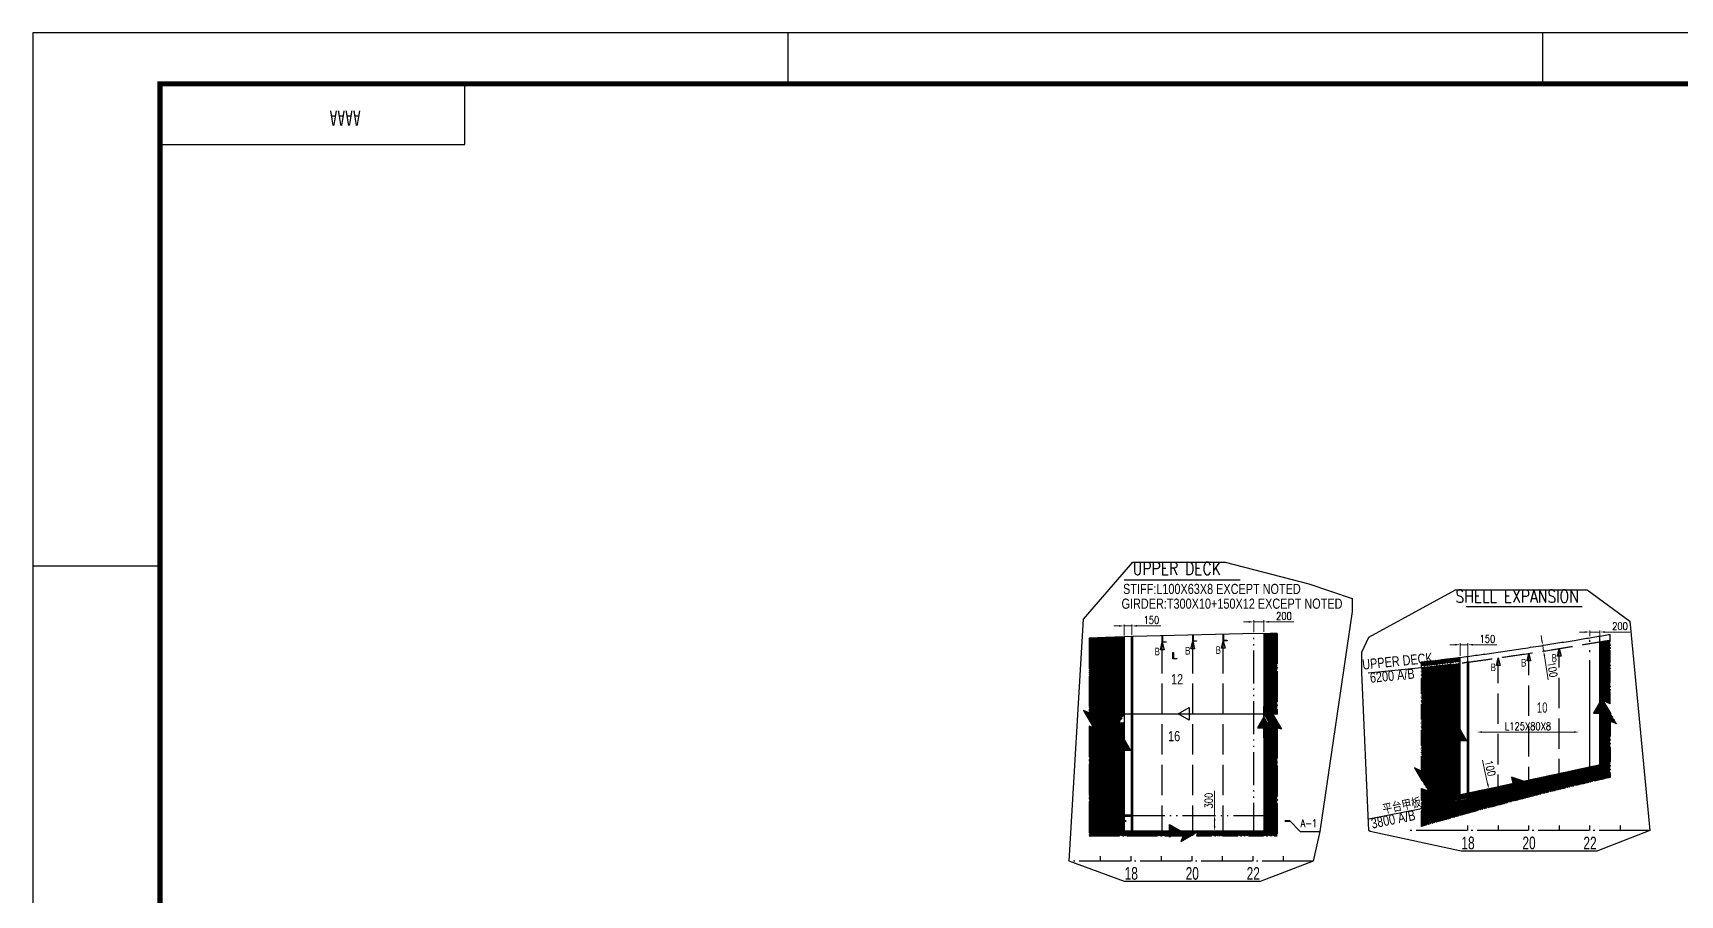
# Model space of a CAD drawing. Extents: x 182356 to 504889, y -345745 to -157964.
# Drawn here: x 236047 to 268455, y -283879 to -266904 of the extents above; entities that cross this region are included whole.
import ezdxf
from ezdxf.enums import TextEntityAlignment as Align

# ---------------------------------------------------------------- set-up
doc = ezdxf.new("R2010")
doc.units = 0
doc.header["$LTSCALE"] = 100
doc.header["$MEASUREMENT"] = 0
doc.header["$PDMODE"] = 35
for name, pattern in [('CEN10', [12, 10, -0.85, 0.3, -0.85]), ('CEN6', [7.45, 6, -0.6, 0.25, -0.6]), ('DA4', [5.25, 4, -1.25]), ('DA5X4', [9, 5, -4]), ('DA7', [9, 7, -2]), ('DASHED', [8, 6, -2]), ('DAW035', [5.25, 4.2, -1.05]), ('DOUBLEDOT', [10, 6.5, -1, 0.25, -1, 0.25, -1]), ('ph3', [5.09, 3, -0.6, 0.145, -0.6, 0.145, -0.6]), ('PH30', [37, 30, -2, 0.5, -2, 0.5, -2])]:
    doc.linetypes.add(name, pattern=pattern)
doc.layers.get('0').update_dxf_attribs({"linetype": 'CONTINUOUS'})
doc.layers.get('Defpoints').update_dxf_attribs({"linetype": 'CONTINUOUS'})
for name, color, linetype in [('100-TX1', 7, 'CONTINUOUS'), ('200-CO0-ShellPlate', 4, 'CONTINUOUS'), ('200-CO1', 3, 'CONTINUOUS'), ('200-CO3', 7, 'CONTINUOUS'), ('200-DO3', 2, 'DAW035'), ('Block Seam', 6, 'CONTINUOUS'), ('Girder_Invisible', 3, 'DOUBLEDOT'), ('jg0', 7, 'CONTINUOUS'), ('Plate_Invisible', 3, 'DASHED'), ('Qblue', 5, 'DA4'), ('Qcyan', 4, 'CEN10'), ('Qpurple', 6, 'CONTINUOUS'), ('Qred', 1, 'CONTINUOUS'), ('Seam', 30, 'CONTINUOUS'), ('SPLIT', 1, 'Continuous'), ('ST', 7, 'CONTINUOUS'), ('Stiffener_Invisible', 2, 'DASHED'), ('TEXT', 7, 'CONTINUOUS')]:
    doc.layers.add(name, color=color, linetype=linetype)
doc.styles.add('ASHLEY', font='', dxfattribs={"width": 0.75})
doc.styles.add('JNRD_E1', font='romans.shx', dxfattribs={"width": 0.8})
doc.styles.add('ST', font='short.shx', dxfattribs={"width": 0.8, "height": 150, "bigfont": 'js64f.shx'})
doc.styles.get('ASHLEY').set_extended_font_data('仿宋_GB2312')
doc.dimstyles.new('Jnrd_D150', dxfattribs={"dimtxt": 150, "dimasz": 100, "dimexe": 30, "dimexo": 30, "dimgap": 40, "dimtad": 1, "dimdec": 0, "dimrnd": 0.5, "dimtxsty": 'JNRD_E1', "dimcen": 0, "dimclrd": 1, "dimclre": 1, "dimclrt": 2, "dimazin": 3, "dimtfac": 1, "dimtdec": 0, "dimtmove": 0, "dimatfit": 3, "dimfxl": 120, "dimlwd": 5, "dimlwe": 5})
pattern_1 = [(45, (551568.064, -242049.134), (-14.1421356, 14.1421356), []), (45, (551569.064, -242049.134), (-14.1421356, 14.1421356), [])]

# ---------------------------------------------------------------- blocks, each defined once
blk = doc.blocks.new('PAGE1')
for p, q in [((14850, 0), (14850, -1000)), ((29700, 0), (29700, -1000)), ((8500, -2200), (8500, -1000)), ((2500, -2200), (8500, -2200)), ((2500, -10500), (0, -10500))]:
    blk.add_line(p, q)
blk.add_lwpolyline([(0, -42000), (59400, -42000), (59400, 0), (0, 0)], close=True)
at = {"const_width": 100}
blk.add_lwpolyline([(2500, -41000), (58400, -41000), (58400, -1000), (2500, -1000)], close=True, dxfattribs=at)
blk = doc.blocks.new('*D203')
at = {"layer": 'Defpoints', "color": 0, "lineweight": -2, "ltscale": 0.2}
for p in [(257667, -278579), (257517, -278796), (257667, -278791)]:
    blk.add_point(p, dxfattribs=at)
at = {"layer": 'Seam', "color": 1, "lineweight": 5}
for p, q in [((257417, -278579), (257317, -278579)), ((257517, -278766), (257517, -278549)), ((257517, -278579), (257667, -278579)), ((257667, -278761), (257667, -278549)), ((257767, -278579), (258238, -278579))]:
    blk.add_line(p, q, dxfattribs=at)
at = {"layer": 'Seam', "color": 1, "lineweight": -2, "ltscale": 0.2}
for points in [[(257417, -278596), (257417, -278562), (257517, -278579)], [(257767, -278562), (257767, -278596), (257667, -278579)]]:
    blk.add_solid(points, dxfattribs=at)
at = {"layer": 'Seam', "color": 2, "ltscale": 0.2, "insert": (258053, -278464), "char_height": 150, "attachment_point": 5, "style": 'JNRD_E1'}
blk.add_mtext('\\A1;150', dxfattribs=at)
blk = doc.blocks.new('*D204')
at = {"layer": 'Defpoints', "color": 0, "lineweight": -2, "ltscale": 0.2}
for p in [(260267, -278499), (260067, -278734), (260267, -278727)]:
    blk.add_point(p, dxfattribs=at)
at = {"layer": 'Seam', "color": 1, "lineweight": 5}
for p, q in [((259967, -278499), (259867, -278499)), ((260067, -278704), (260067, -278469)), ((260067, -278499), (260267, -278499)), ((260267, -278697), (260267, -278469)), ((260367, -278499), (260856, -278499))]:
    blk.add_line(p, q, dxfattribs=at)
at = {"layer": 'Seam', "color": 1, "lineweight": -2, "ltscale": 0.2}
for points in [[(259967, -278516), (259967, -278482), (260067, -278499)], [(260367, -278482), (260367, -278516), (260267, -278499)]]:
    blk.add_solid(points, dxfattribs=at)
at = {"layer": 'Seam', "color": 2, "ltscale": 0.2, "insert": (260661, -278384), "char_height": 150, "attachment_point": 5, "style": 'JNRD_E1'}
blk.add_mtext('\\A1;200', dxfattribs=at)
blk = doc.blocks.new('*D205')
at = {"layer": 'Defpoints', "color": 0, "lineweight": -2, "ltscale": 0.2}
for p in [(259297, -282313), (259297, -282313), (259297, -282613)]:
    blk.add_point(p, dxfattribs=at)
at = {"layer": 'Seam', "color": 1, "lineweight": 5}
for p, q in [((259297, -282313), (259297, -281824)), ((259267, -282313), (259267, -282313)), ((259297, -282513), (259297, -282413)), ((259267, -282613), (259267, -282613))]:
    blk.add_line(p, q, dxfattribs=at)
at = {"layer": 'Seam', "color": 1, "lineweight": -2, "ltscale": 0.2}
for points in [[(259314, -282413), (259281, -282413), (259297, -282313)], [(259281, -282513), (259314, -282513), (259297, -282613)]]:
    blk.add_solid(points, dxfattribs=at)
at = {"layer": 'Seam', "color": 2, "ltscale": 0.2, "insert": (259182, -282019), "char_height": 150, "attachment_point": 5, "rotation": 90, "style": 'JNRD_E1'}
blk.add_mtext('\\A1;300', dxfattribs=at)
blk = doc.blocks.new('block')
at = {"layer": 'Block Seam'}
blk.add_hatch(color=256, dxfattribs=at).paths.add_polyline_path([(-535741, 650516), (-535616, 650733), (-535491, 650516)])
blk.add_line((-535616, 650316), (-535616, 650933), dxfattribs=at)
blk.add_lwpolyline([(-535616, 650733), (-535741, 650516), (-535491, 650516), (-535616, 650733)], dxfattribs=at)
blk = doc.blocks.new('*D206')
at = {"layer": 'Defpoints', "color": 0, "lineweight": -2, "ltscale": 0.2}
for p in [(264278, -278949), (264128, -279198), (264278, -279198)]:
    blk.add_point(p, dxfattribs=at)
at = {"layer": 'Seam', "color": 1, "lineweight": 5}
for p, q in [((264028, -278949), (263928, -278949)), ((264128, -279168), (264128, -278919)), ((264128, -278949), (264278, -278949)), ((264278, -279168), (264278, -278919)), ((264378, -278949), (264850, -278949))]:
    blk.add_line(p, q, dxfattribs=at)
at = {"layer": 'Seam', "color": 1, "lineweight": -2, "ltscale": 0.2}
for points in [[(264028, -278966), (264028, -278932), (264128, -278949)], [(264378, -278932), (264378, -278966), (264278, -278949)]]:
    blk.add_solid(points, dxfattribs=at)
at = {"layer": 'Seam', "color": 2, "ltscale": 0.2, "insert": (264664, -278834), "char_height": 150, "attachment_point": 5, "style": 'JNRD_E1'}
blk.add_mtext('\\A1;150', dxfattribs=at)
blk = doc.blocks.new('*D207')
at = {"layer": 'Defpoints', "color": 0, "lineweight": -2, "ltscale": 0.2}
for p in [(266878, -278699), (266678, -278812), (266878, -278812)]:
    blk.add_point(p, dxfattribs=at)
at = {"layer": 'Seam', "color": 1, "lineweight": 5}
for p, q in [((266578, -278699), (266478, -278699)), ((266678, -278782), (266678, -278669)), ((266678, -278699), (266878, -278699)), ((266878, -278782), (266878, -278669)), ((266978, -278699), (267467, -278699))]:
    blk.add_line(p, q, dxfattribs=at)
at = {"layer": 'Seam', "color": 1, "lineweight": -2, "ltscale": 0.2}
for points in [[(266578, -278716), (266578, -278682), (266678, -278699)], [(266978, -278682), (266978, -278716), (266878, -278699)]]:
    blk.add_solid(points, dxfattribs=at)
at = {"layer": 'Seam', "color": 2, "ltscale": 0.2, "insert": (267273, -278584), "char_height": 150, "attachment_point": 5, "style": 'JNRD_E1'}
blk.add_mtext('\\A1;200', dxfattribs=at)
blk = doc.blocks.new('*D208')
at = {"layer": 'Defpoints', "color": 0, "lineweight": -2, "ltscale": 0.2}
for p in [(265736, -278966), (265754, -279077), (265771, -279074)]:
    blk.add_point(p, dxfattribs=at)
at = {"layer": 'Seam', "color": 1, "lineweight": 5}
for p, q in [((265738, -278864), (265722, -278765)), ((265753, -278963), (265771, -279074)), ((265766, -278961), (265783, -278958)), ((265783, -279072), (265801, -279069)), ((265787, -279173), (265860, -279638))]:
    blk.add_line(p, q, dxfattribs=at)
at = {"layer": 'Seam', "color": 1, "lineweight": -2, "ltscale": 0.2}
for points in [[(265721, -278867), (265754, -278862), (265753, -278963)], [(265803, -279170), (265770, -279175), (265771, -279074)]]:
    blk.add_solid(points, dxfattribs=at)
at = {"layer": 'Seam', "color": 2, "ltscale": 0.2, "insert": (265945, -279437), "char_height": 150, "attachment_point": 5, "rotation": 278.9761, "style": 'JNRD_E1'}
blk.add_mtext('\\A1;100', dxfattribs=at)
blk = doc.blocks.new('*D209')
at = {"layer": 'Defpoints', "color": 0, "lineweight": -2, "ltscale": 0.2}
for p in [(264690, -281784), (264723, -281776), (264744, -281874)]:
    blk.add_point(p, dxfattribs=at)
at = {"layer": 'Seam', "color": 1, "lineweight": 5}
for p, q in [((264669, -281686), (264570, -281225)), ((264694, -281783), (264660, -281790)), ((264715, -281880), (264681, -281888)), ((264711, -281881), (264690, -281784)), ((264731, -281979), (264752, -282077))]:
    blk.add_line(p, q, dxfattribs=at)
at = {"layer": 'Seam', "color": 1, "lineweight": -2, "ltscale": 0.2}
for points in [[(264652, -281689), (264685, -281682), (264690, -281784)], [(264748, -281976), (264715, -281983), (264711, -281881)]]:
    blk.add_solid(points, dxfattribs=at)
at = {"layer": 'Seam', "color": 2, "ltscale": 0.2, "insert": (264721, -281382), "char_height": 150, "attachment_point": 5, "rotation": 282.0678, "style": 'JNRD_E1'}
blk.add_mtext('\\A1;100', dxfattribs=at)
blk = doc.blocks.new('*D224')
at = {"color": 1, "lineweight": 5}
for p, q in [((264458, -280639), (264458, -280639)), ((266465, -280639), (266465, -280639)), ((264558, -280669), (266365, -280669))]:
    blk.add_line(p, q, dxfattribs=at)
at = {"color": 1, "lineweight": -2, "ltscale": 0.2}
for points in [[(264558, -280652), (264558, -280686), (264458, -280669)], [(266365, -280686), (266365, -280652), (266465, -280669)]]:
    blk.add_solid(points, dxfattribs=at)
at = {"layer": 'Defpoints', "color": 0, "lineweight": -2, "ltscale": 0.2}
for p in [(264458, -280669), (266465, -280669), (266465, -280669)]:
    blk.add_point(p, dxfattribs=at)
at = {"color": 2, "ltscale": 0.2, "insert": (265462, -280554), "char_height": 150, "attachment_point": 5, "style": 'JNRD_E1'}
blk.add_mtext('\\A1;L125X80X8', dxfattribs=at)
blk = doc.blocks.new('L125X75X7')
blk.add_lwpolyline([(75, 125), (0, 125), (0, 0), (7, 0), (7, 108, -0.414214), (17, 118), (70, 118, 0.414214), (75, 123)], format="xyb", close=True)

msp = doc.modelspace()

# ---------------------------------------------------------------- hatches: boundary and pattern name
h = msp.add_hatch()
h.set_pattern_fill('JIS_LC_20A', color=6, style=0)
h.set_pattern_definition(pattern_1)
h.paths.add_polyline_path([(260267, -278730.9), (260388.8, -278728.9), (260525, -278726.8), (260525, -280319.1), (260417.5, -280275.1), (260613, -280610.1), (260525, -280585.7), (260525, -282312.8), (260267, -282312.8), (260267, -280483.8), (260360, -280483.8), (260267, -280324.5)])
h.paths.add_polyline_path([(260525, -282613.1), (260525, -282312.8), (260267, -282312.8), (260267, -282613.1)])
h.paths.add_polyline_path([(260034.9, -278354), (260298.9, -278354), (260298.9, -278579), (260034.9, -278579)], flags=9)
h = msp.add_hatch()
h.set_pattern_fill('JIS_LC_20A', color=6, style=0)
h.set_pattern_definition(pattern_1)
edge = h.paths.add_edge_path()
edge.add_spline(control_points=[(267078.3, -278859), (267011.6, -278870.3), (266945, -278881.5), (266878.3, -278892.8)], knot_values=[15574.0302585, 15574.0302585, 15574.0302585, 15574.0302585, 15776.8463433, 15776.8463433, 15776.8463433, 15776.8463433], degree=3, periodic=0)
edge.add_line((266878.3, -278892.8), (266878.3, -280129.1))
edge.add_line((266878.3, -280129.1), (266971.3, -280288.4))
edge.add_line((266971.3, -280288.4), (266878.3, -280288.4))
edge.add_line((266878.3, -280288.4), (266878.3, -281310.8))
edge.add_arc((-36028.4, 1114895.5), 1428686.3, 282.2406154, 282.2488229)
edge.add_line((267078.3, -281267.4), (267078.3, -280456))
edge.add_line((267078.3, -280456), (267205.7, -280500.9))
edge.add_line((267205.7, -280500.9), (266935.4, -280049.9))
edge.add_line((266935.4, -280049.9), (267078.3, -280115.9))
edge.add_line((267078.3, -280115.9), (267078.3, -278859))
h.paths.add_polyline_path([(267078.3, -281267.4, -0.0000358), (266878.3, -281310.8), (266878.3, -281413.1, 0.0000358), (267078.3, -281369.7)])
h.paths.add_polyline_path([(267078.3, -281369.7, -0.0000358), (266878.3, -281413.1), (266878.3, -281607.9, -0.0004582), (267078.3, -281561.6)])
h.paths.add_polyline_path([(266646.3, -278354), (266910.3, -278354), (266910.3, -278579), (266646.3, -278579)], flags=9)
h = msp.add_hatch()
h.set_pattern_fill('JIS_LC_20A', color=6, style=0)
h.set_pattern_definition(pattern_1)
h.paths.add_polyline_path([(257066.8, -282300.3), (257066.8, -278812.8), (257146.9, -278809.4), (257156.8, -278809), (257516.8, -278796.2), (257516.8, -280324.5), (257423.9, -280483.8), (257516.8, -280483.8), (257516.8, -282300.3)])
h.paths.add_polyline_path([(256719.5, -280245.1), (256827, -280289.1), (256827, -278823), (257066.8, -278812.8), (257066.8, -282300.3), (256827, -282300.3), (256827, -280555.7), (256915, -280580.1)])
h.paths.add_polyline_path([(256827, -282613.1), (257066.8, -282613.1), (257066.8, -282325.3), (256827, -282325.3)])
h.paths.add_polyline_path([(256827, -282713.1), (256827, -282613.1), (257066.8, -282613.1), (257066.8, -282713.1)])
h.paths.add_polyline_path([(257516.8, -282713.1), (257516.8, -282613.1), (257066.8, -282613.1), (257066.8, -282713.1)])
h.paths.add_polyline_path([(257066.8, -282613.1), (257516.8, -282613.1), (257516.8, -282325.3), (257066.8, -282325.3)])
h.paths.add_polyline_path([(257682.4, -278449.2), (257935.9, -278449.2), (257935.9, -278674.2), (257682.4, -278674.2)], flags=9)
h.paths.add_polyline_path([(257118, -282590.3), (257298.9, -282590.3), (257298.9, -282327.8), (257118, -282327.8)], flags=24)
h = msp.add_hatch()
h.set_pattern_fill('JIS_LC_20A', color=6, style=0)
h.set_pattern_definition(pattern_1)
edge = h.paths.add_edge_path()
edge.add_spline(control_points=[(264128.3, -279311.5), (264099.6, -279315.2), (264070.9, -279318.8), (263961.4, -279332.5), (263880.7, -279342.4), (263759.3, -279356.8), (263718.8, -279361.6), (263678.3, -279366.3)], knot_values=[12339.4837971, 12339.4837971, 12339.4837971, 12339.4837971, 12426.2156646, 12426.2156646, 12670.3300086, 12670.3300086, 12792.657914, 12792.657914, 12792.657914, 12792.657914], degree=3, periodic=0)
edge.add_line((263678.3, -279366.3), (263678.3, -281994.4))
edge.add_arc((242427.1, -177486.9), 106646.2, 281.494145, 281.740964)
edge.add_line((264128.3, -281901.9), (264128.3, -280808.4))
edge.add_line((264128.3, -280808.4), (264035.3, -280808.4))
edge.add_line((264035.3, -280808.4), (264128.3, -280649.1))
edge.add_line((264128.3, -280649.1), (264128.3, -279311.5))
edge = h.paths.add_edge_path()
edge.add_spline(control_points=[(263678.3, -279366.3), (263637.9, -279370.9), (263597.6, -279375.5), (263494.8, -279387.1), (263432.4, -279393.9), (263369.9, -279400.6)], knot_values=[12029.3469639, 12029.3469639, 12029.3469639, 12029.3469639, 12151.1334025, 12151.1334025, 12339.4837971, 12339.4837971, 12339.4837971, 12339.4837971], degree=3, periodic=0)
edge.add_line((263369.9, -279400.6), (263369.9, -281441.1))
edge.add_line((263369.9, -281441.1), (263227, -281375.2))
edge.add_line((263227, -281375.2), (263497.4, -281826.2))
edge.add_line((263497.4, -281826.2), (263369.9, -281781.3))
edge.add_line((263369.9, -281781.3), (263369.9, -282056.6))
edge.add_arc((242427.1, -177486.9), 106646.2, 281.325146, 281.494145)
edge.add_line((263678.3, -281994.4), (263678.3, -279366.3))
edge = h.paths.add_edge_path()
edge.add_spline(control_points=[(264128.3, -279198.1), (264103.6, -279201.2), (264079, -279204.4), (263976.1, -279217.3), (263897.8, -279227), (263772.4, -279242), (263725.4, -279247.5), (263678.3, -279253)], knot_values=[12352.5431815, 12352.5431815, 12352.5431815, 12352.5431815, 12427.268103, 12427.268103, 12664.4654629, 12664.4654629, 12807.0382427, 12807.0382427, 12807.0382427, 12807.0382427], degree=3, periodic=0)
edge.add_line((263678.3, -279253), (263678.3, -279341.1))
edge.add_spline(control_points=[(263678.3, -279341.1), (263828.4, -279323.7), (263978.4, -279305.4), (264128.3, -279286.3)], knot_values=[12342.3790341, 12342.3790341, 12342.3790341, 12342.3790341, 12795.8465959, 12795.8465959, 12795.8465959, 12795.8465959], degree=3, periodic=0)
edge.add_line((264128.3, -279286.3), (264128.3, -279198.1))
edge = h.paths.add_edge_path()
edge.add_spline(control_points=[(263678.3, -279253), (263647, -279256.6), (263615.8, -279260.2), (263513, -279271.9), (263441.5, -279279.8), (263369.9, -279287.5)], knot_values=[12041.3925998, 12041.3925998, 12041.3925998, 12041.3925998, 12136.0171799, 12136.0171799, 12352.5431815, 12352.5431815, 12352.5431815, 12352.5431815], degree=3, periodic=0)
edge.add_line((263369.9, -279287.5), (263369.9, -279375.5))
edge.add_spline(control_points=[(263369.9, -279375.5), (263374, -279375), (263378.1, -279374.6), (263475.5, -279364.2), (263568.8, -279353.7), (263667.5, -279342.4), (263672.9, -279341.7), (263678.3, -279341.1)], knot_values=[12032.0163702, 12032.0163702, 12032.0163702, 12032.0163702, 12044.2641329, 12044.2641329, 12326.0504616, 12326.0504616, 12342.3790341, 12342.3790341, 12342.3790341, 12342.3790341], degree=3, periodic=0)
edge.add_line((263678.3, -279341.1), (263678.3, -279253))
h.paths.add_polyline_path([(263678.3, -282109.2, -0.0003164), (263545.9, -282136, -0.0001442), (263369.9, -282171.4), (263369.9, -282526), (263678.3, -282438.3)])
h.paths.add_polyline_path([(263678.3, -281994.4, -0.0007374), (263369.9, -282056.6), (263369.9, -282145.9, 0.0001402), (263540.9, -282111.5, 0.0003283), (263678.3, -282083.7)])
h.paths.add_polyline_path([(264128.3, -281901.9, -0.001077), (263678.3, -281994.4), (263678.3, -282083.7, 0.001076), (264128.3, -281991.2)])
h.paths.add_polyline_path([(264128.3, -282016.8, -0.0010758), (263678.3, -282109.2), (263678.3, -282438.3), (264128.3, -282310.2)])
h.paths.add_polyline_path([(262353.3, -279737.2), (263447.3, -279628.7), (263426.5, -279419.7), (262332.6, -279528.3)], flags=9)
h.paths.add_polyline_path([(263828.7, -278800.4), (264082.2, -278800.4), (264082.2, -279025.4), (263828.7, -279025.4)], flags=9)
h.paths.add_polyline_path([(262386.6, -282608.6), (263469.6, -282390.7), (263428.2, -282184.8), (262345.2, -282402.7)], flags=9)
h = msp.add_hatch()
h.set_pattern_fill('JIS_LC_20A', color=6, style=0)
h.set_pattern_definition(pattern_1)
h.paths.add_polyline_path([(264128.3, -281991.2, 0.000329), (264265.8, -281962.6), (264265.8, -281873.2, -0.0003293), (264128.3, -281901.9)])
h.paths.add_polyline_path([(264265.8, -281988.1, -0.0003289), (264128.3, -282016.8), (264128.3, -282310.2), (264265.8, -282271.1)])
h.paths.add_polyline_path([(264428.3, -282224.9, -0.0000095), (264464.5, -282215.3, -0.0004172), (264878.3, -282106.7), (264878.3, -281845.5, -0.0014066), (264290.8, -281970.1), (264290.8, -282264), (264428.3, -282224.9)])
h.paths.add_polyline_path([(264290.8, -281970.1, 0.0014066), (264878.3, -281845.5), (264878.3, -281743.2, -0.0014079), (264290.8, -281868)])
h.paths.add_polyline_path([(264878.3, -281743.2, 0.000027), (264889.6, -281740.7, 0.0000525), (265183, -281677.5), (265194.5, -281758.4), (265339.1, -281643.8, 0.0000249), (265478.3, -281613.8), (265478.3, -281716.1, -0.0001016), (264910.6, -281838.5, -0.0000775), (264878.3, -281845.5)])
h.paths.add_polyline_path([(265478.3, -281950.6), (265478.3, -281716.1, -0.0001016), (264910.6, -281838.5, -0.0000775), (264878.3, -281845.5), (264878.3, -282106.7, -0.0006047)])
h.paths.add_polyline_path([(266078.3, -281798.9), (266078.3, -281586.4, -0.0001074), (265478.3, -281716.1), (265478.3, -281950.6, -0.0028917)])
h.paths.add_polyline_path([(265478.3, -281716.1, 0.0001074), (266078.3, -281586.4), (266078.3, -281484.1, -0.0001074), (265478.3, -281613.8), (265478.3, -281716.1)])
h.paths.add_polyline_path([(266078.3, -281586.4, 0.0001074), (266678.3, -281456.5), (266678.3, -281354.1, -0.0001074), (266078.3, -281484.1), (266078.3, -281586.4)])
h.paths.add_polyline_path([(266678.3, -281654.6), (266678.3, -281456.5, -0.0001074), (266078.3, -281586.4), (266078.3, -281798.9, -0.0028835)])
h.paths.add_polyline_path([(266701, -281649.3, -0.0004064), (266878.3, -281607.9), (266878.3, -281413.1, -0.0000358), (266678.3, -281456.5), (266678.3, -281654.6, -0.0001088), (266701, -281649.3)])
h.paths.add_polyline_path([(266678.3, -281456.5, 0.0000358), (266878.3, -281413.1), (266878.3, -281310.8, -0.0000358), (266678.3, -281354.1)])
h = msp.add_hatch()
h.set_pattern_fill('JIS_LC_20A', color=6, style=0)
h.set_pattern_definition(pattern_1)
h.paths.add_polyline_path([(257654.3, -282713.1), (257654.3, -282613.1), (257516.8, -282613.1), (257516.8, -282713.1)])
h.paths.add_polyline_path([(258266.8, -282713.1), (258266.8, -282613.1), (257679.3, -282613.1), (257679.3, -282713.1)])
h.paths.add_polyline_path([(258446.7, -282713.1), (258618.1, -282613.1), (258866.8, -282613.1), (258866.8, -282683.6), (258632, -282820.7), (258676, -282713.1)])
h.paths.add_polyline_path([(258866.8, -282683.6), (258967, -282625.1), (258942.6, -282713.1), (259466.8, -282713.1), (259466.8, -282613.1), (258866.8, -282613.1)])
h.paths.add_polyline_path([(259466.8, -282713.1), (260066.8, -282713.1), (260066.8, -282613.1), (259466.8, -282613.1)])
h.paths.add_polyline_path([(260066.8, -282713.1), (260267, -282713.1), (260267, -282613.1), (260066.8, -282613.1)])
h.paths.add_polyline_path([(260267, -282713.1), (260525, -282713.1), (260525, -282613.1), (260267, -282613.1)])
h.paths.add_polyline_path([(258912.4, -282595), (258912.4, -282331), (259137.4, -282331), (259137.4, -282595)], flags=9)
h = msp.add_hatch()
h.set_pattern_fill('JIS_LC_20A', color=6, style=0)
h.set_pattern_definition(pattern_1)
h.paths.add_polyline_path([(258266.8, -282713.1), (258266.8, -282613.1), (258405.7, -282613.1), (258405.7, -282713.1)])

# ---------------------------------------------------------------- linework, layer by layer
at = {"linetype": 'CEN6'}
for p, q in [((256827, -278823), (256827, -280289.1)), ((260525, -278726.8), (260525, -280319.1)), ((256719.5, -280245.1), (256915, -280580.1)), ((256827, -280289.1), (256719.5, -280245.1)), ((260417.5, -280275.1), (260613, -280610.1)), ((260525, -280319.1), (260417.5, -280275.1)), ((256915, -280580.1), (256827, -280555.7)), ((256827, -280555.7), (256827, -282713.1)), ((260613, -280610.1), (260525, -280585.7)), ((260525, -280585.7), (260525, -282713.1)), ((256827, -282713.1), (258676, -282713.1)), ((258632, -282820.7), (258967, -282625.1)), ((258676, -282713.1), (258632, -282820.7))]:
    msp.add_line(p, q, dxfattribs=at)
for p, q in [((257654.3, -278790.9), (257654.3, -282713.1)), ((257679.3, -278790.9), (257679.3, -282713.1)), ((264265.8, -279281.1), (264265.8, -282271.1)), ((264290.8, -279277.8), (264290.8, -282264)), ((262317.3, -279505), (263369.9, -279400.6)), ((262332.9, -282380.1), (263369.9, -282171.4)), ((263678.3, -282267.5), (263678.3, -282167.5)), ((256827, -282300.3), (257654.3, -282300.3)), ((256827, -282325.3), (257654.3, -282325.3)), ((260778.1, -282419.1), (260978.1, -282629.1)), ((264280.7, -282609.7), (264280.7, -282509.7)), ((264880.7, -282609.7), (264880.7, -282509.7)), ((265480.7, -282609.7), (265480.7, -282509.7)), ((266080.7, -282609.7), (266080.7, -282509.7)), ((266680.7, -282609.7), (266680.7, -282509.7)), ((267280.7, -282609.7), (267280.7, -282509.7)), ((258967, -282625.1), (258942.6, -282713.1)), ((260978.1, -282629.1), (261368.1, -282629.1)), ((257055, -283209.5), (257055, -283109.5)), ((257655, -283209.5), (257655, -283109.5)), ((258255, -283209.5), (258255, -283109.5)), ((258855, -283209.5), (258855, -283109.5)), ((259455, -283209.5), (259455, -283109.5)), ((260055, -283209.5), (260055, -283109.5)), ((260655, -283209.5), (260655, -283109.5))]:
    msp.add_line(p, q)
at = {"color": 0, "linetype": 'ph3'}
for p, q in [((263369.9, -281441.1), (263369.9, -279287.5)), ((267078.3, -280115.9), (266935.4, -280049.9)), ((266935.4, -280049.9), (267205.7, -280500.9)), ((267078.3, -280456), (267205.7, -280500.9)), ((267078.3, -280456), (267078.3, -281561.6)), ((263369.9, -281441.1), (263227, -281375.2)), ((263227, -281375.2), (263497.4, -281826.2)), ((263369.9, -282526), (263369.9, -281781.3)), ((263369.9, -281781.3), (263497.4, -281826.2))]:
    msp.add_line(p, q, dxfattribs=at)
at = {"linetype": 'ph3'}
msp.add_line((258942.6, -282713.1), (260525, -282713.1), dxfattribs=at)
at = {"color": 7}
for points in [[(257558.1, -282419.1, 35, 35, 0), (257458.1, -282419.1, 0, 0, 0), (257458.1, -282269.1, 50, 0, 0), (257458.1, -282119.1, 0, 0, 0)], [(260678.1, -282419.1, 35, 35, 0), (260778.1, -282419.1, 0, 0, 0), (260778.1, -282269.1, 50, 0, 0), (260778.1, -282119.1, 0, 0, 0)]]:
    msp.add_lwpolyline(points, format="xyseb", dxfattribs=at)
for points in [[(263369.9, -282145.9, 0.0001402), (263540.9, -282111.5, 0.0017333), (264265.8, -281962.6)], [(263369.9, -282171.4, 0.0001442), (263545.9, -282136, 0.0017211), (264265.8, -281988.1)]]:
    msp.add_lwpolyline(points, format="xyb")
at = {"layer": '200-CO0-ShellPlate', "color": 4, "linetype": 'Continuous'}
msp.add_lwpolyline([(260525, -278726.8), (260388.8, -278728.9), (259850, -278737.7), (259311.2, -278747.9), (258772.5, -278759.7), (258233.8, -278773.6), (257695.2, -278789.9), (257156.8, -278809), (257146.9, -278809.4), (256827, -278823)], dxfattribs=at)
at = {"layer": '200-CO1', "color": 3}
for p, q in [((257517.9, -277674.6), (259800.8, -277674.6)), ((264248.1, -278199.1), (266531, -278199.1))]:
    msp.add_line(p, q, dxfattribs=at)
at = {"layer": '200-DO3', "color": 2, "linetype": 'Continuous'}
for points in [[(258266.8, -278897.7), (258301.8, -279047.7), (258231.8, -279047.7)], [(258866.8, -278882.6), (258901.8, -279032.6), (258831.8, -279032.6)], [(259466.8, -278869.9), (259501.8, -279019.9), (259431.8, -279019.9)], [(266078.3, -279024.8), (266113.3, -279174.8), (266043.3, -279174.8)], [(264878.3, -279209.3), (264913.3, -279359.3), (264843.3, -279359.3)], [(265478.3, -279119.7), (265513.3, -279269.7), (265443.3, -279269.7)]]:
    msp.add_lwpolyline(points, close=True, dxfattribs=at)
at = {"layer": 'Block Seam'}
for p, q in [((257516.8, -278796.2), (257516.8, -282713.1)), ((260267, -278726.8), (260267, -282713.1)), ((256827, -282613.1), (260525, -282613.1))]:
    msp.add_line(p, q, dxfattribs=at)
at = {"layer": 'Block Seam', "flags": 128}
msp.add_lwpolyline([(263369.9, -282056.6, 0.0036385), (264889.6, -281740.7, 0.0003919), (267078.3, -281267.4, 0.0003881)], format="xyb", dxfattribs=at)
at = {"layer": 'Block Seam'}
msp.add_open_spline([(263369.9, -279287.5), (263441.5, -279279.8), (263513, -279271.9), (263662.9, -279254.9), (263741.2, -279245.7), (263897.8, -279227), (263976.1, -279217.3), (264155.2, -279194.8), (264256, -279181.7), (264457.6, -279154.8), (264558.4, -279141), (264776.3, -279110.4), (264893.4, -279093.6), (265127.7, -279059.2), (265244.7, -279041.7), (265498.2, -279003), (265634.5, -278981.7), (265877.6, -278943.2), (265984.3, -278926.1), (266197.7, -278891.6), (266304.4, -278874.1), (266500.7, -278841.7), (266590.4, -278826.9), (266769.8, -278796.9), (266859.5, -278781.9), (266992.2, -278759.5), (267035.2, -278752.2), (267078.3, -278744.9)], degree=3, knots=[12041.3925998, 12041.3925998, 12041.3925998, 12041.3925998, 12257.9186014, 12257.9186014, 12495.1159613, 12495.1159613, 12732.3133212, 12732.3133212, 13038.0725025, 13038.0725025, 13343.8316838, 13343.8316838, 13699.5241638, 13699.5241638, 14055.2166437, 14055.2166437, 14469.778572, 14469.778572, 14794.3462065, 14794.3462065, 15118.913841, 15118.913841, 15391.8765141, 15391.8765141, 15664.8391872, 15664.8391872, 15795.9556357, 15795.9556357, 15795.9556357, 15795.9556357], dxfattribs=at)
at = {"layer": 'Girder_Invisible'}
for p, q in [((260066.8, -282713.1), (260066.8, -278719.7)), ((256827, -282312.8), (257666.8, -282312.8)), ((257666.8, -282312.8), (260525, -282312.8))]:
    msp.add_line(p, q, dxfattribs=at)
at = {"layer": 'jg0', "color": 3, "linetype": 'PH30', "ltscale": 0.8}
for p, q in [((266678.3, -281654.6), (266678.3, -278812.2)), ((264278.3, -279279.5), (264278.3, -279178.6))]:
    msp.add_line(p, q, dxfattribs=at)
at = {"layer": 'jg0', "color": 6, "ltscale": 0.8}
msp.add_line((266878.3, -281607.9), (266878.3, -278778.7), dxfattribs=at)
at = {"layer": 'jg0', "color": 0, "linetype": 'ph3', "ltscale": 0.8}
msp.add_line((267078.3, -280115.9), (267078.3, -278744.9), dxfattribs=at)
at = {"layer": 'jg0', "color": 5, "linetype": 'DA7'}
msp.add_line((263678.3, -282438.3), (263678.3, -282103.9), dxfattribs=at)
at = {"layer": 'Plate_Invisible'}
for p, q in [((257666.8, -278790.9), (257666.8, -282713.1)), ((264278.3, -282267.5), (264278.3, -279279.5))]:
    msp.add_line(p, q, dxfattribs=at)
at = {"layer": 'Plate_Invisible', "flags": 128}
msp.add_lwpolyline([(264258.3, -281976.9, 0.0015619), (264910.6, -281838.5, 0.0003881), (267078.3, -281369.7, 0.0003881)], format="xyb", dxfattribs=at)
at = {"layer": 'Plate_Invisible'}
msp.add_open_spline([(263369.9, -279400.6), (263432.4, -279393.9), (263494.8, -279387.1), (263638.1, -279371), (263719, -279361.6), (263880.7, -279342.4), (263961.4, -279332.5), (264143.6, -279309.7), (264244.9, -279296.6), (264447.5, -279269.7), (264548.8, -279255.8), (264768.8, -279225.1), (264887.5, -279208.1), (265124.9, -279173.4), (265243.5, -279155.6), (265548.6, -279109.1), (265735, -279079.9), (266026.3, -279033.3), (266131.3, -279016.3), (266341.3, -278982.1), (266446.3, -278964.8), (266655.1, -278930.2), (266758.9, -278912.8), (266934.6, -278883.3), (267006.4, -278871.2), (267078.3, -278859)], degree=3, knots=[12029.3469639, 12029.3469639, 12029.3469639, 12029.3469639, 12217.6973585, 12217.6973585, 12461.8117025, 12461.8117025, 12705.9260466, 12705.9260466, 13012.3846267, 13012.3846267, 13318.8432068, 13318.8432068, 13678.6097705, 13678.6097705, 14038.3763342, 14038.3763342, 14604.262187, 14604.262187, 14923.3760422, 14923.3760422, 15242.4898974, 15242.4898974, 15558.2041518, 15558.2041518, 15776.8463433, 15776.8463433, 15776.8463433, 15776.8463433], dxfattribs=at)
at = {"layer": 'Qblue', "color": 0}
msp.add_line((257066.8, -282713.1), (257066.8, -278812.8), dxfattribs=at)
at = {"layer": 'Qcyan', "color": 0}
for p, q in [((267860.7, -282609.7), (263060.7, -282609.7)), ((261235, -283209.5), (256435, -283209.5))]:
    msp.add_line(p, q, dxfattribs=at)
at = {"layer": 'Qpurple'}
msp.add_line((264128.3, -282310.2), (264128.3, -279198.1), dxfattribs=at)
at = {"layer": 'Qpurple', "color": 0, "linetype": 'ph3'}
msp.add_lwpolyline([(267078.3, -281561.6, 0.0008646), (266701, -281649.3, 0.0058841), (265478.3, -281950.6, 0.0010219), (264464.5, -282215.3, 0.0000095), (264428.3, -282224.9), (263369.9, -282526)], format="xyb", dxfattribs=at)
at = {"layer": 'Qred', "linetype": 'DA5X4'}
msp.add_lwpolyline([(263369.9, -282158.7, 0.0001422), (263543.4, -282123.7, 0.0017571), (264278.3, -281972.7)], format="xyb", dxfattribs=at)
at = {"layer": 'Seam'}
msp.add_line((257516.8, -280312.8), (260525, -280312.8), dxfattribs=at)
msp.add_lwpolyline([(258576.9, -280312.8), (258793.5, -280187.8), (258793.5, -280437.8), (258576.9, -280312.8)], dxfattribs=at)
at = {"layer": 'SPLIT'}
for points in [[(257521.5, -283611.3), (256435, -283209.5), (256719.5, -278449.2), (257687.3, -277324.9), (259503.8, -277324.9), (261147.8, -277751.1), (262006.3, -278041), (262006.3, -278296.6), (261368.1, -282629.1), (261235, -283209.5), (260193.4, -283611.3), (257521.5, -283611.3)], [(264147.2, -283011.5), (262358.9, -282625), (262332.6, -282608.6), (262192.7, -279495.9), (262192.7, -279098.2), (262332.6, -278800.4), (264035.7, -277870.6), (266628.9, -277870.6), (267466.9, -278488.3), (267860.7, -282609.7), (266819.1, -283011.5), (264147.2, -283011.5)]]:
    msp.add_lwpolyline(points, close=True, dxfattribs=at)
at = {"layer": 'Stiffener_Invisible'}
for p, q in [((258266.8, -282713.1), (258266.8, -278897.7)), ((258866.8, -282713.1), (258866.8, -278882.6)), ((259466.8, -282713.1), (259466.8, -278869.9)), ((266078.3, -281798.9), (266078.3, -279024.8)), ((263678.3, -279353.7), (263678.3, -279253)), ((264878.3, -282106.7), (264878.3, -279209.3)), ((265478.3, -281950.6), (265478.3, -279119.7)), ((263678.3, -282103.9), (263678.3, -279353.7))]:
    msp.add_line(p, q, dxfattribs=at)

# ---------------------------------------------------------------- block references
at = {"xscale": -1, "rotation": 180}
for p in [(258266.8, -278772.7), (258866.8, -278757.6), (259466.8, -278744.9), (258478.1, -279104.1)]:
    msp.add_blockref('L125X75X7', p, dxfattribs=at)
at = {"layer": '200-CO3'}
msp.add_blockref('PAGE1', (236047.2, -266903.6), dxfattribs=at)
at = {"layer": 'Block Seam'}
for p, rotation in [((802494.7, -930811), 360), ((795883.4, -931099.6), 360), ((793133.2, -931539.6), 360), ((799744.7, -931350.7), 360), ((-257735.7, -942464.3), 282.1772326801181)]:
    msp.add_blockref('block', p, dxfattribs=dict(at, rotation=rotation))
at = {"layer": 'Block Seam', "xscale": -1, "rotation": 270}
msp.add_blockref('block', (-392105, 253003.3), dxfattribs=at)

# ---------------------------------------------------------------- texts
at = {"style": 'ST', "width": 0.8}
for s, height, p in [('GIRDER:T300X10+150X12 EXCEPT NOTED', 200, (257465.8, -278241)), ('STIFF:L100X63X8 EXCEPT NOTED', 200, (257495.8, -277951.1)), ('B', 150, (258114.8, -279157.7)), ('B', 150, (258714.8, -279142.6)), ('B', 150, (259314.8, -279129.9)), ('B', 150, (264726.3, -279469.3)), ('B', 150, (265326.3, -279379.7)), ('B', 150, (265926.3, -279284.8)), (' 12', 200, (258380.1, -279729.1)), ('16', 200, (258381.4, -280849.1))]:
    msp.add_text(s, height=height, dxfattribs=at).set_placement(p)
at = {"linetype": 'Continuous', "ltscale": 17.3749, "style": 'ST', "width": 0.8}
for s, rotation, p in [('UPPER DECK', 5.66508, (262212.4, -279440.7)), ('6200 A/B', 5.66508, (262363.5, -279701.1)), ('3800 A/B', 11.3763, (262398.4, -282570.6)), ('平台甲板', 11.3763, (262622.9, -282292.2))]:
    msp.add_text(s, height=200, rotation=rotation, dxfattribs=at).set_placement(p)
at = {"style": 'ST', "width": 0.7}
msp.add_text('10 ', height=200, dxfattribs=at).set_placement((265768.1, -280186), align=Align.MIDDLE)
at = {"layer": '100-TX1', "color": 7, "style": 'ASHLEY', "width": 0.75}
msp.add_text('AAAA', height=300, rotation=180, dxfattribs=at).set_placement((242495.7, -268432.7))
at = {"layer": '200-CO1', "color": 3, "style": 'JNRD_E1', "width": 0.8}
for s, p in [('UPPER DECK', (257687.3, -277574.9)), ('SHELL EXPANSION', (264035.7, -278120.6))]:
    msp.add_text(s, height=250, dxfattribs=at).set_placement(p)
at = {"layer": 'ST', "color": 0, "style": 'ST', "width": 0.7}
for s, p in [('18', (264283.1, -282851.8)), ('20', (265483.1, -282851.8)), ('22', (266683.1, -282851.8)), ('18', (257657.4, -283451.6)), ('20', (258857.4, -283451.6)), ('22', (260057.4, -283451.6))]:
    msp.add_text(s, height=250, dxfattribs=at).set_placement(p, align=Align.MIDDLE)
at = {"layer": 'TEXT', "color": 3, "linetype": 'Continuous', "style": 'JNRD_E1', "width": 0.8}
msp.add_text('A-1', height=150, dxfattribs=at).set_placement((260988.3, -282541.8))

# ---------------------------------------------------------------- dimensions: what is measured, and where the dimension line sits
at = {"color": 6}
dim = msp.add_linear_dim(base=(266465.2, -280669.1), p1=(264458.1, -280669.1), p2=(266465.2, -280669.1), text='L125X80X8', dimstyle='Jnrd_D150', override={"dimtxsty": 'JNRD_E1'}, dxfattribs=at)
dim.commit()
dim.dimension.update_dxf_attribs({"geometry": '*D224', "text_midpoint": (265461.6, -280554.1)})
at = {"layer": 'Seam', "color": 6}
for base, p1, p2, picture, middle in [((257666.8, -278579.1), (257516.8, -278796.2), (257666.8, -278790.9), '*D203', (258052.5, -278464.1)), ((260267, -278499.1), (260066.8, -278734.2), (260267, -278726.8), '*D204', (260661.3, -278384.1)), ((266878.3, -278699.1), (266678.3, -278812.2), (266878.3, -278812.2), '*D207', (267272.6, -278584.1)), ((264278.3, -278949.1), (264128.3, -279198.1), (264278.3, -279198.1), '*D206', (264664, -278834.1))]:
    dim = msp.add_linear_dim(base=base, p1=p1, p2=p2, dimstyle='Jnrd_D150', dxfattribs=at)
    dim.commit()
    dim.dimension.update_dxf_attribs({"geometry": picture, "text_midpoint": middle})
dim = msp.add_aligned_dim(p1=(265736.2, -278965.6), p2=(265753.7, -279076.7), distance=17.4, text='100', dimstyle='Jnrd_D150', dxfattribs=at)
dim.commit()
dim.dimension.update_dxf_attribs({"geometry": '*D208', "text_midpoint": (265944.7, -279437.1)})
dim = msp.add_aligned_dim(p1=(264744.4, -281874.2), p2=(264723.5, -281776.4), distance=34.6, dimstyle='Jnrd_D150', dxfattribs=at)
dim.commit()
dim.dimension.update_dxf_attribs({"geometry": '*D209', "text_midpoint": (264721.4, -281382.4)})
dim = msp.add_linear_dim(base=(259297.5, -282312.8), p1=(259297.5, -282613.1), p2=(259297.5, -282312.8), angle=90, text='300', dimstyle='Jnrd_D150', dxfattribs=at)
dim.commit()
dim.dimension.update_dxf_attribs({"geometry": '*D205', "text_midpoint": (259182.5, -282018.5)})

doc.saveas('drawing.dxf')
